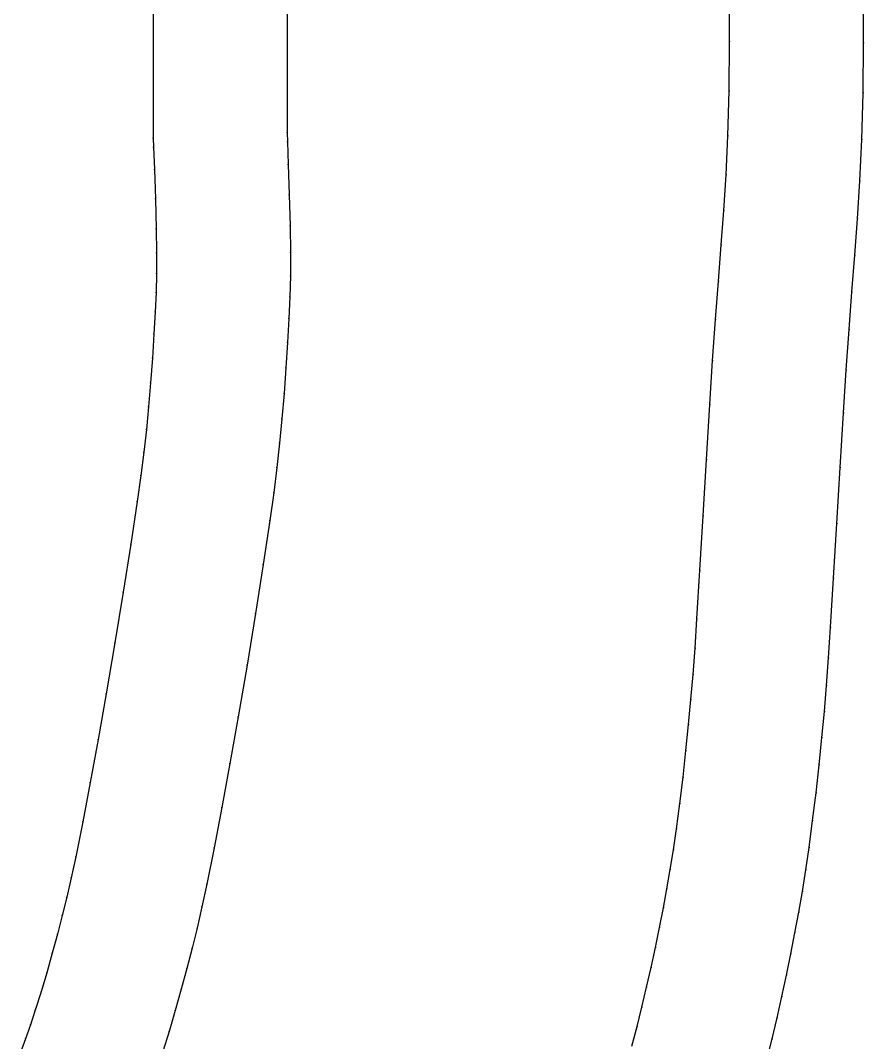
# Model space of a CAD drawing. Extents: x 50 to 2594, y 47 to 2136.
# Drawn here: x 2479.6 to 2530, y 1420.2 to 1481.2 of the extents above; entities that cross this region are included whole.
import ezdxf

# ---------------------------------------------------------------- set-up
doc = ezdxf.new("R2010")
doc.units = 0

# ---------------------------------------------------------------- blocks, each defined once
blk = doc.blocks.new('837.CUELLO_XS')
at = {"layer": '1'}
for points in [[(2487.579, 1485.655), (2487.582, 1474.198), (2487.604, 1473.665), (2487.654, 1472.328), (2487.714, 1470.574), (2487.762, 1468.794), (2487.783, 1467.347), (2487.777, 1466.116), (2487.748, 1464.985), (2487.698, 1463.838), (2487.623, 1462.494), (2487.531, 1461.06), (2487.423, 1459.598), (2487.302, 1458.169), (2487.171, 1456.808), (2487.021, 1455.464), (2486.843, 1454.057), (2486.628, 1452.509), (2486.246, 1449.958), (2485.794, 1447.099), (2485.295, 1444.074), (2484.773, 1441.023), (2484.291, 1438.3), (2483.82, 1435.733), (2483.37, 1433.382), (2482.95, 1431.304), (2482.681, 1430.045), (2482.418, 1428.891), (2482.15, 1427.789), (2481.865, 1426.685), (2481.553, 1425.541), (2481.222, 1424.377), (2480.879, 1423.23), (2480.535, 1422.137), (2480.242, 1421.257), (2479.948, 1420.424), (2479.648, 1419.619)], [(2524.229, 1419.17), (2524.545, 1420.428), (2524.847, 1421.692), (2525.136, 1422.961), (2525.41, 1424.232), (2525.67, 1425.497), (2525.914, 1426.75), (2526.143, 1427.99), (2526.358, 1429.236), (2526.563, 1430.515), (2526.759, 1431.854), (2526.972, 1433.456), (2527.174, 1435.116), (2527.36, 1436.786), (2527.527, 1438.413), (2527.673, 1439.972), (2527.803, 1441.529), (2527.925, 1443.175), (2528.046, 1445), (2528.224, 1447.937), (2528.412, 1451.188), (2528.607, 1454.545), (2528.806, 1457.797), (2528.978, 1460.376), (2529.149, 1462.773), (2529.318, 1465.035), (2529.485, 1467.211), (2529.647, 1469.39), (2529.793, 1471.651), (2529.91, 1474.115), (2529.986, 1476.902), (2530.014, 1479.884), (2530.011, 1482.712)]]:
    blk.add_lwpolyline(points, dxfattribs=at)
at = {"layer": '14'}
for points in [[(2495.579, 1485.652), (2495.575, 1474.531), (2495.597, 1473.99), (2495.649, 1472.624), (2495.71, 1470.82), (2495.76, 1468.965), (2495.782, 1467.368), (2495.776, 1465.991), (2495.743, 1464.72), (2495.688, 1463.44), (2495.609, 1462.006), (2495.511, 1460.493), (2495.397, 1458.955), (2495.27, 1457.448), (2495.128, 1455.99), (2494.967, 1454.542), (2494.776, 1453.028), (2494.547, 1451.372), (2494.154, 1448.741), (2493.692, 1445.822), (2493.184, 1442.747), (2492.655, 1439.65), (2492.163, 1436.875), (2491.682, 1434.25), (2491.218, 1431.83), (2490.782, 1429.67), (2490.489, 1428.304), (2490.202, 1427.045), (2489.909, 1425.839), (2489.597, 1424.633), (2489.258, 1423.388), (2488.898, 1422.123), (2488.524, 1420.872), (2488.145, 1419.669)], [(2516.173, 1419.993), (2516.48, 1421.158), (2516.774, 1422.328), (2517.056, 1423.507), (2517.326, 1424.697), (2517.583, 1425.889), (2517.826, 1427.075), (2518.055, 1428.245), (2518.267, 1429.39), (2518.466, 1430.54), (2518.655, 1431.721), (2518.836, 1432.962), (2519.038, 1434.476), (2519.229, 1436.054), (2519.406, 1437.644), (2519.565, 1439.195), (2519.705, 1440.684), (2519.829, 1442.173), (2519.946, 1443.75), (2520.062, 1445.507), (2520.238, 1448.414), (2520.426, 1451.657), (2520.622, 1455.024), (2520.822, 1458.306), (2520.997, 1460.935), (2521.171, 1463.377), (2521.342, 1465.664), (2521.509, 1467.83), (2521.665, 1469.89), (2521.804, 1472.013), (2521.915, 1474.345), (2521.987, 1477.034), (2522.013, 1479.974), (2522.01, 1482.796)]]:
    blk.add_lwpolyline(points, dxfattribs=at)
at = {"layer": '2'}
for p in [(2495.575, 1474.531), (2487.582, 1474.198)]:
    blk.add_point(p, dxfattribs=at)
at = {"layer": '3'}
for p in [(2522.013, 1479.974), (2530.014, 1479.884), (2521.987, 1477.034), (2529.986, 1476.902), (2521.915, 1474.345), (2487.604, 1473.665), (2495.597, 1473.99), (2529.91, 1474.115), (2495.649, 1472.624), (2487.654, 1472.328), (2521.804, 1472.013), (2529.793, 1471.651), (2495.71, 1470.82), (2487.714, 1470.574), (2521.665, 1469.89), (2529.647, 1469.39), (2487.762, 1468.794), (2495.76, 1468.965), (2521.509, 1467.83), (2487.783, 1467.347), (2495.782, 1467.368), (2529.485, 1467.211), (2487.777, 1466.116), (2495.776, 1465.991), (2521.342, 1465.664), (2487.748, 1464.985), (2495.743, 1464.72), (2529.318, 1465.035), (2487.698, 1463.838), (2495.688, 1463.44), (2521.171, 1463.377), (2529.149, 1462.773), (2487.623, 1462.494), (2495.609, 1462.006), (2487.531, 1461.06), (2520.997, 1460.935), (2495.511, 1460.493), (2528.978, 1460.376), (2487.423, 1459.598), (2495.397, 1458.955), (2487.302, 1458.169), (2520.822, 1458.306), (2528.806, 1457.797), (2495.27, 1457.448), (2487.171, 1456.808), (2495.128, 1455.99), (2487.021, 1455.464), (2520.622, 1455.024), (2494.967, 1454.542), (2528.607, 1454.545), (2486.843, 1454.057), (2494.776, 1453.028), (2486.628, 1452.509), (2494.547, 1451.372), (2520.426, 1451.657), (2528.412, 1451.188), (2486.246, 1449.958), (2494.154, 1448.741), (2520.238, 1448.414), (2528.224, 1447.937), (2485.794, 1447.099), (2493.692, 1445.822), (2520.062, 1445.507), (2528.046, 1445), (2485.295, 1444.074), (2519.946, 1443.75), (2527.925, 1443.175), (2493.184, 1442.747), (2519.829, 1442.173), (2527.803, 1441.529), (2484.773, 1441.023), (2519.705, 1440.684), (2492.655, 1439.65), (2527.673, 1439.972), (2519.565, 1439.195), (2484.291, 1438.3), (2527.527, 1438.413), (2519.406, 1437.644), (2492.163, 1436.875), (2527.36, 1436.786), (2519.229, 1436.054), (2483.82, 1435.733), (2527.174, 1435.116), (2491.682, 1434.25), (2519.038, 1434.476), (2483.37, 1433.382), (2526.972, 1433.456), (2518.836, 1432.962), (2491.218, 1431.83), (2518.655, 1431.721), (2526.759, 1431.854), (2482.95, 1431.304), (2518.466, 1430.54), (2526.563, 1430.515), (2482.681, 1430.045), (2490.782, 1429.67), (2518.267, 1429.39), (2526.358, 1429.236), (2482.418, 1428.891), (2490.489, 1428.304), (2518.055, 1428.245), (2526.143, 1427.99), (2482.15, 1427.789), (2481.865, 1426.685), (2490.202, 1427.045), (2517.826, 1427.075), (2525.914, 1426.75), (2481.553, 1425.541), (2489.909, 1425.839), (2517.583, 1425.889), (2525.67, 1425.497), (2481.222, 1424.377), (2489.597, 1424.633), (2517.326, 1424.697), (2525.41, 1424.232), (2480.879, 1423.23), (2489.258, 1423.388), (2517.056, 1423.507), (2525.136, 1422.961), (2480.535, 1422.137), (2488.898, 1422.123), (2516.774, 1422.328), (2480.242, 1421.257), (2524.847, 1421.692), (2488.524, 1420.872), (2516.48, 1421.158), (2479.948, 1420.424), (2524.545, 1420.428)]:
    blk.add_point(p, dxfattribs=at)
blk = doc.blocks.new('837.CUELLO_S')
at = {"layer": '1'}
for points in [[(2487.579, 1485.655), (2487.582, 1474.198), (2487.604, 1473.665), (2487.654, 1472.328), (2487.714, 1470.574), (2487.762, 1468.794), (2487.783, 1467.347), (2487.777, 1466.116), (2487.748, 1464.985), (2487.698, 1463.838), (2487.623, 1462.494), (2487.531, 1461.06), (2487.423, 1459.598), (2487.302, 1458.169), (2487.171, 1456.808), (2487.021, 1455.464), (2486.843, 1454.057), (2486.628, 1452.509), (2486.246, 1449.958), (2485.794, 1447.099), (2485.295, 1444.074), (2484.773, 1441.023), (2484.291, 1438.3), (2483.82, 1435.733), (2483.37, 1433.382), (2482.95, 1431.304), (2482.681, 1430.045), (2482.418, 1428.891), (2482.15, 1427.789), (2481.865, 1426.685), (2481.553, 1425.541), (2481.222, 1424.377), (2480.879, 1423.23), (2480.535, 1422.137), (2480.242, 1421.257), (2479.948, 1420.424), (2479.648, 1419.619)], [(2524.229, 1419.17), (2524.545, 1420.428), (2524.847, 1421.692), (2525.136, 1422.961), (2525.41, 1424.232), (2525.67, 1425.497), (2525.914, 1426.75), (2526.143, 1427.99), (2526.358, 1429.236), (2526.563, 1430.515), (2526.759, 1431.854), (2526.972, 1433.456), (2527.174, 1435.116), (2527.36, 1436.786), (2527.527, 1438.413), (2527.673, 1439.972), (2527.803, 1441.529), (2527.925, 1443.175), (2528.046, 1445), (2528.224, 1447.937), (2528.412, 1451.188), (2528.607, 1454.545), (2528.806, 1457.797), (2528.978, 1460.376), (2529.149, 1462.773), (2529.318, 1465.035), (2529.485, 1467.211), (2529.647, 1469.39), (2529.793, 1471.651), (2529.91, 1474.115), (2529.986, 1476.902), (2530.014, 1479.884), (2530.011, 1482.712)]]:
    blk.add_lwpolyline(points, dxfattribs=at)
at = {"layer": '14'}
for points in [[(2495.579, 1485.652), (2495.575, 1474.531), (2495.597, 1473.99), (2495.649, 1472.624), (2495.71, 1470.82), (2495.76, 1468.965), (2495.782, 1467.368), (2495.776, 1465.991), (2495.743, 1464.72), (2495.688, 1463.44), (2495.609, 1462.006), (2495.511, 1460.493), (2495.397, 1458.955), (2495.27, 1457.448), (2495.128, 1455.99), (2494.967, 1454.542), (2494.776, 1453.028), (2494.547, 1451.372), (2494.154, 1448.741), (2493.692, 1445.822), (2493.184, 1442.747), (2492.655, 1439.65), (2492.163, 1436.875), (2491.682, 1434.25), (2491.218, 1431.83), (2490.782, 1429.67), (2490.489, 1428.304), (2490.202, 1427.045), (2489.909, 1425.839), (2489.597, 1424.633), (2489.258, 1423.388), (2488.898, 1422.123), (2488.524, 1420.872), (2488.145, 1419.669)], [(2516.173, 1419.993), (2516.48, 1421.158), (2516.774, 1422.328), (2517.056, 1423.507), (2517.326, 1424.697), (2517.583, 1425.889), (2517.826, 1427.075), (2518.055, 1428.245), (2518.267, 1429.39), (2518.466, 1430.54), (2518.655, 1431.721), (2518.836, 1432.962), (2519.038, 1434.476), (2519.229, 1436.054), (2519.406, 1437.644), (2519.565, 1439.195), (2519.705, 1440.684), (2519.829, 1442.173), (2519.946, 1443.75), (2520.062, 1445.507), (2520.238, 1448.414), (2520.426, 1451.657), (2520.622, 1455.024), (2520.822, 1458.306), (2520.997, 1460.935), (2521.171, 1463.377), (2521.342, 1465.664), (2521.509, 1467.83), (2521.665, 1469.89), (2521.804, 1472.013), (2521.915, 1474.345), (2521.987, 1477.034), (2522.013, 1479.974), (2522.01, 1482.796)]]:
    blk.add_lwpolyline(points, dxfattribs=at)
at = {"layer": '2'}
for p in [(2495.575, 1474.531), (2487.582, 1474.198)]:
    blk.add_point(p, dxfattribs=at)
at = {"layer": '3'}
for p in [(2522.013, 1479.974), (2530.014, 1479.884), (2521.987, 1477.034), (2529.986, 1476.902), (2521.915, 1474.345), (2487.604, 1473.665), (2495.597, 1473.99), (2529.91, 1474.115), (2495.649, 1472.624), (2487.654, 1472.328), (2521.804, 1472.013), (2529.793, 1471.651), (2495.71, 1470.82), (2487.714, 1470.574), (2521.665, 1469.89), (2529.647, 1469.39), (2487.762, 1468.794), (2495.76, 1468.965), (2521.509, 1467.83), (2487.783, 1467.347), (2495.782, 1467.368), (2529.485, 1467.211), (2487.777, 1466.116), (2495.776, 1465.991), (2521.342, 1465.664), (2487.748, 1464.985), (2495.743, 1464.72), (2529.318, 1465.035), (2487.698, 1463.838), (2495.688, 1463.44), (2521.171, 1463.377), (2529.149, 1462.773), (2487.623, 1462.494), (2495.609, 1462.006), (2487.531, 1461.06), (2520.997, 1460.935), (2495.511, 1460.493), (2528.978, 1460.376), (2487.423, 1459.598), (2495.397, 1458.955), (2487.302, 1458.169), (2520.822, 1458.306), (2528.806, 1457.797), (2495.27, 1457.448), (2487.171, 1456.808), (2495.128, 1455.99), (2487.021, 1455.464), (2520.622, 1455.024), (2494.967, 1454.542), (2528.607, 1454.545), (2486.843, 1454.057), (2494.776, 1453.028), (2486.628, 1452.509), (2494.547, 1451.372), (2520.426, 1451.657), (2528.412, 1451.188), (2486.246, 1449.958), (2494.154, 1448.741), (2520.238, 1448.414), (2528.224, 1447.937), (2485.794, 1447.099), (2493.692, 1445.822), (2520.062, 1445.507), (2528.046, 1445), (2485.295, 1444.074), (2519.946, 1443.75), (2527.925, 1443.175), (2493.184, 1442.747), (2519.829, 1442.173), (2527.803, 1441.529), (2484.773, 1441.023), (2519.705, 1440.684), (2492.655, 1439.65), (2527.673, 1439.972), (2519.565, 1439.195), (2484.291, 1438.3), (2527.527, 1438.413), (2519.406, 1437.644), (2492.163, 1436.875), (2527.36, 1436.786), (2519.229, 1436.054), (2483.82, 1435.733), (2527.174, 1435.116), (2491.682, 1434.25), (2519.038, 1434.476), (2483.37, 1433.382), (2526.972, 1433.456), (2518.836, 1432.962), (2491.218, 1431.83), (2518.655, 1431.721), (2526.759, 1431.854), (2482.95, 1431.304), (2518.466, 1430.54), (2526.563, 1430.515), (2482.681, 1430.045), (2490.782, 1429.67), (2518.267, 1429.39), (2526.358, 1429.236), (2482.418, 1428.891), (2490.489, 1428.304), (2518.055, 1428.245), (2526.143, 1427.99), (2482.15, 1427.789), (2481.865, 1426.685), (2490.202, 1427.045), (2517.826, 1427.075), (2525.914, 1426.75), (2481.553, 1425.541), (2489.909, 1425.839), (2517.583, 1425.889), (2525.67, 1425.497), (2481.222, 1424.377), (2489.597, 1424.633), (2517.326, 1424.697), (2525.41, 1424.232), (2480.879, 1423.23), (2489.258, 1423.388), (2517.056, 1423.507), (2525.136, 1422.961), (2480.535, 1422.137), (2488.898, 1422.123), (2516.774, 1422.328), (2480.242, 1421.257), (2524.847, 1421.692), (2488.524, 1420.872), (2516.48, 1421.158), (2479.948, 1420.424), (2524.545, 1420.428)]:
    blk.add_point(p, dxfattribs=at)
blk = doc.blocks.new('837.CUELLO_M')
at = {"layer": '1'}
for points in [[(2487.579, 1485.655), (2487.582, 1474.198), (2487.604, 1473.665), (2487.654, 1472.328), (2487.714, 1470.574), (2487.762, 1468.794), (2487.783, 1467.347), (2487.777, 1466.116), (2487.748, 1464.985), (2487.698, 1463.838), (2487.623, 1462.494), (2487.531, 1461.06), (2487.423, 1459.598), (2487.302, 1458.169), (2487.171, 1456.808), (2487.021, 1455.464), (2486.843, 1454.057), (2486.628, 1452.509), (2486.246, 1449.958), (2485.794, 1447.099), (2485.295, 1444.074), (2484.773, 1441.023), (2484.291, 1438.3), (2483.82, 1435.733), (2483.37, 1433.382), (2482.95, 1431.304), (2482.681, 1430.045), (2482.418, 1428.891), (2482.15, 1427.789), (2481.865, 1426.685), (2481.553, 1425.541), (2481.222, 1424.377), (2480.879, 1423.23), (2480.535, 1422.137), (2480.242, 1421.257), (2479.948, 1420.424), (2479.648, 1419.619)], [(2524.229, 1419.17), (2524.545, 1420.428), (2524.847, 1421.692), (2525.136, 1422.961), (2525.41, 1424.232), (2525.67, 1425.497), (2525.914, 1426.75), (2526.143, 1427.99), (2526.358, 1429.236), (2526.563, 1430.515), (2526.759, 1431.854), (2526.972, 1433.456), (2527.174, 1435.116), (2527.36, 1436.786), (2527.527, 1438.413), (2527.673, 1439.972), (2527.803, 1441.529), (2527.925, 1443.175), (2528.046, 1445), (2528.224, 1447.937), (2528.412, 1451.188), (2528.607, 1454.545), (2528.806, 1457.797), (2528.978, 1460.376), (2529.149, 1462.773), (2529.318, 1465.035), (2529.485, 1467.211), (2529.647, 1469.39), (2529.793, 1471.651), (2529.91, 1474.115), (2529.986, 1476.902), (2530.014, 1479.884), (2530.011, 1482.712)]]:
    blk.add_lwpolyline(points, dxfattribs=at)
at = {"layer": '14'}
for points in [[(2495.579, 1485.652), (2495.575, 1474.531), (2495.597, 1473.99), (2495.649, 1472.624), (2495.71, 1470.82), (2495.76, 1468.965), (2495.782, 1467.368), (2495.776, 1465.991), (2495.743, 1464.72), (2495.688, 1463.44), (2495.609, 1462.006), (2495.511, 1460.493), (2495.397, 1458.955), (2495.27, 1457.448), (2495.128, 1455.99), (2494.967, 1454.542), (2494.776, 1453.028), (2494.547, 1451.372), (2494.154, 1448.741), (2493.692, 1445.822), (2493.184, 1442.747), (2492.655, 1439.65), (2492.163, 1436.875), (2491.682, 1434.25), (2491.218, 1431.83), (2490.782, 1429.67), (2490.489, 1428.304), (2490.202, 1427.045), (2489.909, 1425.839), (2489.597, 1424.633), (2489.258, 1423.388), (2488.898, 1422.123), (2488.524, 1420.872), (2488.145, 1419.669)], [(2516.173, 1419.993), (2516.48, 1421.158), (2516.774, 1422.328), (2517.056, 1423.507), (2517.326, 1424.697), (2517.583, 1425.889), (2517.826, 1427.075), (2518.055, 1428.245), (2518.267, 1429.39), (2518.466, 1430.54), (2518.655, 1431.721), (2518.836, 1432.962), (2519.038, 1434.476), (2519.229, 1436.054), (2519.406, 1437.644), (2519.565, 1439.195), (2519.705, 1440.684), (2519.829, 1442.173), (2519.946, 1443.75), (2520.062, 1445.507), (2520.238, 1448.414), (2520.426, 1451.657), (2520.622, 1455.024), (2520.822, 1458.306), (2520.997, 1460.935), (2521.171, 1463.377), (2521.342, 1465.664), (2521.509, 1467.83), (2521.665, 1469.89), (2521.804, 1472.013), (2521.915, 1474.345), (2521.987, 1477.034), (2522.013, 1479.974), (2522.01, 1482.796)]]:
    blk.add_lwpolyline(points, dxfattribs=at)
at = {"layer": '2'}
for p in [(2495.575, 1474.531), (2487.582, 1474.198)]:
    blk.add_point(p, dxfattribs=at)
at = {"layer": '3'}
for p in [(2522.013, 1479.974), (2530.014, 1479.884), (2521.987, 1477.034), (2529.986, 1476.902), (2521.915, 1474.345), (2487.604, 1473.665), (2495.597, 1473.99), (2529.91, 1474.115), (2495.649, 1472.624), (2487.654, 1472.328), (2521.804, 1472.013), (2529.793, 1471.651), (2495.71, 1470.82), (2487.714, 1470.574), (2521.665, 1469.89), (2529.647, 1469.39), (2487.762, 1468.794), (2495.76, 1468.965), (2521.509, 1467.83), (2487.783, 1467.347), (2495.782, 1467.368), (2529.485, 1467.211), (2487.777, 1466.116), (2495.776, 1465.991), (2521.342, 1465.664), (2487.748, 1464.985), (2495.743, 1464.72), (2529.318, 1465.035), (2487.698, 1463.838), (2495.688, 1463.44), (2521.171, 1463.377), (2529.149, 1462.773), (2487.623, 1462.494), (2495.609, 1462.006), (2487.531, 1461.06), (2520.997, 1460.935), (2495.511, 1460.493), (2528.978, 1460.376), (2487.423, 1459.598), (2495.397, 1458.955), (2487.302, 1458.169), (2520.822, 1458.306), (2528.806, 1457.797), (2495.27, 1457.448), (2487.171, 1456.808), (2495.128, 1455.99), (2487.021, 1455.464), (2520.622, 1455.024), (2494.967, 1454.542), (2528.607, 1454.545), (2486.843, 1454.057), (2494.776, 1453.028), (2486.628, 1452.509), (2494.547, 1451.372), (2520.426, 1451.657), (2528.412, 1451.188), (2486.246, 1449.958), (2494.154, 1448.741), (2520.238, 1448.414), (2528.224, 1447.937), (2485.794, 1447.099), (2493.692, 1445.822), (2520.062, 1445.507), (2528.046, 1445), (2485.295, 1444.074), (2519.946, 1443.75), (2527.925, 1443.175), (2493.184, 1442.747), (2519.829, 1442.173), (2527.803, 1441.529), (2484.773, 1441.023), (2519.705, 1440.684), (2492.655, 1439.65), (2527.673, 1439.972), (2519.565, 1439.195), (2484.291, 1438.3), (2527.527, 1438.413), (2519.406, 1437.644), (2492.163, 1436.875), (2527.36, 1436.786), (2519.229, 1436.054), (2483.82, 1435.733), (2527.174, 1435.116), (2491.682, 1434.25), (2519.038, 1434.476), (2483.37, 1433.382), (2526.972, 1433.456), (2518.836, 1432.962), (2491.218, 1431.83), (2518.655, 1431.721), (2526.759, 1431.854), (2482.95, 1431.304), (2518.466, 1430.54), (2526.563, 1430.515), (2482.681, 1430.045), (2490.782, 1429.67), (2518.267, 1429.39), (2526.358, 1429.236), (2482.418, 1428.891), (2490.489, 1428.304), (2518.055, 1428.245), (2526.143, 1427.99), (2482.15, 1427.789), (2481.865, 1426.685), (2490.202, 1427.045), (2517.826, 1427.075), (2525.914, 1426.75), (2481.553, 1425.541), (2489.909, 1425.839), (2517.583, 1425.889), (2525.67, 1425.497), (2481.222, 1424.377), (2489.597, 1424.633), (2517.326, 1424.697), (2525.41, 1424.232), (2480.879, 1423.23), (2489.258, 1423.388), (2517.056, 1423.507), (2525.136, 1422.961), (2480.535, 1422.137), (2488.898, 1422.123), (2516.774, 1422.328), (2480.242, 1421.257), (2524.847, 1421.692), (2488.524, 1420.872), (2516.48, 1421.158), (2479.948, 1420.424), (2524.545, 1420.428)]:
    blk.add_point(p, dxfattribs=at)
blk = doc.blocks.new('837.CUELLO_L')
at = {"layer": '1'}
for points in [[(2487.579, 1485.655), (2487.582, 1474.198), (2487.604, 1473.665), (2487.654, 1472.328), (2487.714, 1470.574), (2487.762, 1468.794), (2487.783, 1467.347), (2487.777, 1466.116), (2487.748, 1464.985), (2487.698, 1463.838), (2487.623, 1462.494), (2487.531, 1461.06), (2487.423, 1459.598), (2487.302, 1458.169), (2487.171, 1456.808), (2487.021, 1455.464), (2486.843, 1454.057), (2486.628, 1452.509), (2486.246, 1449.958), (2485.794, 1447.099), (2485.295, 1444.074), (2484.773, 1441.023), (2484.291, 1438.3), (2483.82, 1435.733), (2483.37, 1433.382), (2482.95, 1431.304), (2482.681, 1430.045), (2482.418, 1428.891), (2482.15, 1427.789), (2481.865, 1426.685), (2481.553, 1425.541), (2481.222, 1424.377), (2480.879, 1423.23), (2480.535, 1422.137), (2480.242, 1421.257), (2479.948, 1420.424), (2479.648, 1419.619)], [(2524.229, 1419.17), (2524.545, 1420.428), (2524.847, 1421.692), (2525.136, 1422.961), (2525.41, 1424.232), (2525.67, 1425.497), (2525.914, 1426.75), (2526.143, 1427.99), (2526.358, 1429.236), (2526.563, 1430.515), (2526.759, 1431.854), (2526.972, 1433.456), (2527.174, 1435.116), (2527.36, 1436.786), (2527.527, 1438.413), (2527.673, 1439.972), (2527.803, 1441.529), (2527.925, 1443.175), (2528.046, 1445), (2528.224, 1447.937), (2528.412, 1451.188), (2528.607, 1454.545), (2528.806, 1457.797), (2528.978, 1460.376), (2529.149, 1462.773), (2529.318, 1465.035), (2529.485, 1467.211), (2529.647, 1469.39), (2529.793, 1471.651), (2529.91, 1474.115), (2529.986, 1476.902), (2530.014, 1479.884), (2530.011, 1482.712)]]:
    blk.add_lwpolyline(points, dxfattribs=at)
at = {"layer": '14'}
for points in [[(2495.579, 1485.652), (2495.575, 1474.531), (2495.597, 1473.99), (2495.649, 1472.624), (2495.71, 1470.82), (2495.76, 1468.965), (2495.782, 1467.368), (2495.776, 1465.991), (2495.743, 1464.72), (2495.688, 1463.44), (2495.609, 1462.006), (2495.511, 1460.493), (2495.397, 1458.955), (2495.27, 1457.448), (2495.128, 1455.99), (2494.967, 1454.542), (2494.776, 1453.028), (2494.547, 1451.372), (2494.154, 1448.741), (2493.692, 1445.822), (2493.184, 1442.747), (2492.655, 1439.65), (2492.163, 1436.875), (2491.682, 1434.25), (2491.218, 1431.83), (2490.782, 1429.67), (2490.489, 1428.304), (2490.202, 1427.045), (2489.909, 1425.839), (2489.597, 1424.633), (2489.258, 1423.388), (2488.898, 1422.123), (2488.524, 1420.872), (2488.145, 1419.669)], [(2516.173, 1419.993), (2516.48, 1421.158), (2516.774, 1422.328), (2517.056, 1423.507), (2517.326, 1424.697), (2517.583, 1425.889), (2517.826, 1427.075), (2518.055, 1428.245), (2518.267, 1429.39), (2518.466, 1430.54), (2518.655, 1431.721), (2518.836, 1432.962), (2519.038, 1434.476), (2519.229, 1436.054), (2519.406, 1437.644), (2519.565, 1439.195), (2519.705, 1440.684), (2519.829, 1442.173), (2519.946, 1443.75), (2520.062, 1445.507), (2520.238, 1448.414), (2520.426, 1451.657), (2520.622, 1455.024), (2520.822, 1458.306), (2520.997, 1460.935), (2521.171, 1463.377), (2521.342, 1465.664), (2521.509, 1467.83), (2521.665, 1469.89), (2521.804, 1472.013), (2521.915, 1474.345), (2521.987, 1477.034), (2522.013, 1479.974), (2522.01, 1482.796)]]:
    blk.add_lwpolyline(points, dxfattribs=at)
at = {"layer": '2'}
for p in [(2495.575, 1474.531), (2487.582, 1474.198)]:
    blk.add_point(p, dxfattribs=at)
at = {"layer": '3'}
for p in [(2522.013, 1479.974), (2530.014, 1479.884), (2521.987, 1477.034), (2529.986, 1476.902), (2521.915, 1474.345), (2487.604, 1473.665), (2495.597, 1473.99), (2529.91, 1474.115), (2495.649, 1472.624), (2487.654, 1472.328), (2521.804, 1472.013), (2529.793, 1471.651), (2495.71, 1470.82), (2487.714, 1470.574), (2521.665, 1469.89), (2529.647, 1469.39), (2487.762, 1468.794), (2495.76, 1468.965), (2521.509, 1467.83), (2487.783, 1467.347), (2495.782, 1467.368), (2529.485, 1467.211), (2487.777, 1466.116), (2495.776, 1465.991), (2521.342, 1465.664), (2487.748, 1464.985), (2495.743, 1464.72), (2529.318, 1465.035), (2487.698, 1463.838), (2495.688, 1463.44), (2521.171, 1463.377), (2529.149, 1462.773), (2487.623, 1462.494), (2495.609, 1462.006), (2487.531, 1461.06), (2520.997, 1460.935), (2495.511, 1460.493), (2528.978, 1460.376), (2487.423, 1459.598), (2495.397, 1458.955), (2487.302, 1458.169), (2520.822, 1458.306), (2528.806, 1457.797), (2495.27, 1457.448), (2487.171, 1456.808), (2495.128, 1455.99), (2487.021, 1455.464), (2520.622, 1455.024), (2494.967, 1454.542), (2528.607, 1454.545), (2486.843, 1454.057), (2494.776, 1453.028), (2486.628, 1452.509), (2494.547, 1451.372), (2520.426, 1451.657), (2528.412, 1451.188), (2486.246, 1449.958), (2494.154, 1448.741), (2520.238, 1448.414), (2528.224, 1447.937), (2485.794, 1447.099), (2493.692, 1445.822), (2520.062, 1445.507), (2528.046, 1445), (2485.295, 1444.074), (2519.946, 1443.75), (2527.925, 1443.175), (2493.184, 1442.747), (2519.829, 1442.173), (2527.803, 1441.529), (2484.773, 1441.023), (2519.705, 1440.684), (2492.655, 1439.65), (2527.673, 1439.972), (2519.565, 1439.195), (2484.291, 1438.3), (2527.527, 1438.413), (2519.406, 1437.644), (2492.163, 1436.875), (2527.36, 1436.786), (2519.229, 1436.054), (2483.82, 1435.733), (2527.174, 1435.116), (2491.682, 1434.25), (2519.038, 1434.476), (2483.37, 1433.382), (2526.972, 1433.456), (2518.836, 1432.962), (2491.218, 1431.83), (2518.655, 1431.721), (2526.759, 1431.854), (2482.95, 1431.304), (2518.466, 1430.54), (2526.563, 1430.515), (2482.681, 1430.045), (2490.782, 1429.67), (2518.267, 1429.39), (2526.358, 1429.236), (2482.418, 1428.891), (2490.489, 1428.304), (2518.055, 1428.245), (2526.143, 1427.99), (2482.15, 1427.789), (2481.865, 1426.685), (2490.202, 1427.045), (2517.826, 1427.075), (2525.914, 1426.75), (2481.553, 1425.541), (2489.909, 1425.839), (2517.583, 1425.889), (2525.67, 1425.497), (2481.222, 1424.377), (2489.597, 1424.633), (2517.326, 1424.697), (2525.41, 1424.232), (2480.879, 1423.23), (2489.258, 1423.388), (2517.056, 1423.507), (2525.136, 1422.961), (2480.535, 1422.137), (2488.898, 1422.123), (2516.774, 1422.328), (2480.242, 1421.257), (2524.847, 1421.692), (2488.524, 1420.872), (2516.48, 1421.158), (2479.948, 1420.424), (2524.545, 1420.428)]:
    blk.add_point(p, dxfattribs=at)
blk = doc.blocks.new('837.CUELLO_XL')
at = {"layer": '1'}
for points in [[(2487.579, 1485.655), (2487.582, 1474.198), (2487.604, 1473.665), (2487.654, 1472.328), (2487.714, 1470.574), (2487.762, 1468.794), (2487.783, 1467.347), (2487.777, 1466.116), (2487.748, 1464.985), (2487.698, 1463.838), (2487.623, 1462.494), (2487.531, 1461.06), (2487.423, 1459.598), (2487.302, 1458.169), (2487.171, 1456.808), (2487.021, 1455.464), (2486.843, 1454.057), (2486.628, 1452.509), (2486.246, 1449.958), (2485.794, 1447.099), (2485.295, 1444.074), (2484.773, 1441.023), (2484.291, 1438.3), (2483.82, 1435.733), (2483.37, 1433.382), (2482.95, 1431.304), (2482.681, 1430.045), (2482.418, 1428.891), (2482.15, 1427.789), (2481.865, 1426.685), (2481.553, 1425.541), (2481.222, 1424.377), (2480.879, 1423.23), (2480.535, 1422.137), (2480.242, 1421.257), (2479.948, 1420.424), (2479.648, 1419.619)], [(2524.229, 1419.17), (2524.545, 1420.428), (2524.847, 1421.692), (2525.136, 1422.961), (2525.41, 1424.232), (2525.67, 1425.497), (2525.914, 1426.75), (2526.143, 1427.99), (2526.358, 1429.236), (2526.563, 1430.515), (2526.759, 1431.854), (2526.972, 1433.456), (2527.174, 1435.116), (2527.36, 1436.786), (2527.527, 1438.413), (2527.673, 1439.972), (2527.803, 1441.529), (2527.925, 1443.175), (2528.046, 1445), (2528.224, 1447.937), (2528.412, 1451.188), (2528.607, 1454.545), (2528.806, 1457.797), (2528.978, 1460.376), (2529.149, 1462.773), (2529.318, 1465.035), (2529.485, 1467.211), (2529.647, 1469.39), (2529.793, 1471.651), (2529.91, 1474.115), (2529.986, 1476.902), (2530.014, 1479.884), (2530.011, 1482.712)]]:
    blk.add_lwpolyline(points, dxfattribs=at)
at = {"layer": '14'}
for points in [[(2495.579, 1485.652), (2495.575, 1474.531), (2495.597, 1473.99), (2495.649, 1472.624), (2495.71, 1470.82), (2495.76, 1468.965), (2495.782, 1467.368), (2495.776, 1465.991), (2495.743, 1464.72), (2495.688, 1463.44), (2495.609, 1462.006), (2495.511, 1460.493), (2495.397, 1458.955), (2495.27, 1457.448), (2495.128, 1455.99), (2494.967, 1454.542), (2494.776, 1453.028), (2494.547, 1451.372), (2494.154, 1448.741), (2493.692, 1445.822), (2493.184, 1442.747), (2492.655, 1439.65), (2492.163, 1436.875), (2491.682, 1434.25), (2491.218, 1431.83), (2490.782, 1429.67), (2490.489, 1428.304), (2490.202, 1427.045), (2489.909, 1425.839), (2489.597, 1424.633), (2489.258, 1423.388), (2488.898, 1422.123), (2488.524, 1420.872), (2488.145, 1419.669)], [(2516.173, 1419.993), (2516.48, 1421.158), (2516.774, 1422.328), (2517.056, 1423.507), (2517.326, 1424.697), (2517.583, 1425.889), (2517.826, 1427.075), (2518.055, 1428.245), (2518.267, 1429.39), (2518.466, 1430.54), (2518.655, 1431.721), (2518.836, 1432.962), (2519.038, 1434.476), (2519.229, 1436.054), (2519.406, 1437.644), (2519.565, 1439.195), (2519.705, 1440.684), (2519.829, 1442.173), (2519.946, 1443.75), (2520.062, 1445.507), (2520.238, 1448.414), (2520.426, 1451.657), (2520.622, 1455.024), (2520.822, 1458.306), (2520.997, 1460.935), (2521.171, 1463.377), (2521.342, 1465.664), (2521.509, 1467.83), (2521.665, 1469.89), (2521.804, 1472.013), (2521.915, 1474.345), (2521.987, 1477.034), (2522.013, 1479.974), (2522.01, 1482.796)]]:
    blk.add_lwpolyline(points, dxfattribs=at)
at = {"layer": '2'}
for p in [(2495.575, 1474.531), (2487.582, 1474.198)]:
    blk.add_point(p, dxfattribs=at)
at = {"layer": '3'}
for p in [(2522.013, 1479.974), (2530.014, 1479.884), (2521.987, 1477.034), (2529.986, 1476.902), (2521.915, 1474.345), (2487.604, 1473.665), (2495.597, 1473.99), (2529.91, 1474.115), (2495.649, 1472.624), (2487.654, 1472.328), (2521.804, 1472.013), (2529.793, 1471.651), (2495.71, 1470.82), (2487.714, 1470.574), (2521.665, 1469.89), (2529.647, 1469.39), (2487.762, 1468.794), (2495.76, 1468.965), (2521.509, 1467.83), (2487.783, 1467.347), (2495.782, 1467.368), (2529.485, 1467.211), (2487.777, 1466.116), (2495.776, 1465.991), (2521.342, 1465.664), (2487.748, 1464.985), (2495.743, 1464.72), (2529.318, 1465.035), (2487.698, 1463.838), (2495.688, 1463.44), (2521.171, 1463.377), (2529.149, 1462.773), (2487.623, 1462.494), (2495.609, 1462.006), (2487.531, 1461.06), (2520.997, 1460.935), (2495.511, 1460.493), (2528.978, 1460.376), (2487.423, 1459.598), (2495.397, 1458.955), (2487.302, 1458.169), (2520.822, 1458.306), (2528.806, 1457.797), (2495.27, 1457.448), (2487.171, 1456.808), (2495.128, 1455.99), (2487.021, 1455.464), (2520.622, 1455.024), (2494.967, 1454.542), (2528.607, 1454.545), (2486.843, 1454.057), (2494.776, 1453.028), (2486.628, 1452.509), (2494.547, 1451.372), (2520.426, 1451.657), (2528.412, 1451.188), (2486.246, 1449.958), (2494.154, 1448.741), (2520.238, 1448.414), (2528.224, 1447.937), (2485.794, 1447.099), (2493.692, 1445.822), (2520.062, 1445.507), (2528.046, 1445), (2485.295, 1444.074), (2519.946, 1443.75), (2527.925, 1443.175), (2493.184, 1442.747), (2519.829, 1442.173), (2527.803, 1441.529), (2484.773, 1441.023), (2519.705, 1440.684), (2492.655, 1439.65), (2527.673, 1439.972), (2519.565, 1439.195), (2484.291, 1438.3), (2527.527, 1438.413), (2519.406, 1437.644), (2492.163, 1436.875), (2527.36, 1436.786), (2519.229, 1436.054), (2483.82, 1435.733), (2527.174, 1435.116), (2491.682, 1434.25), (2519.038, 1434.476), (2483.37, 1433.382), (2526.972, 1433.456), (2518.836, 1432.962), (2491.218, 1431.83), (2518.655, 1431.721), (2526.759, 1431.854), (2482.95, 1431.304), (2518.466, 1430.54), (2526.563, 1430.515), (2482.681, 1430.045), (2490.782, 1429.67), (2518.267, 1429.39), (2526.358, 1429.236), (2482.418, 1428.891), (2490.489, 1428.304), (2518.055, 1428.245), (2526.143, 1427.99), (2482.15, 1427.789), (2481.865, 1426.685), (2490.202, 1427.045), (2517.826, 1427.075), (2525.914, 1426.75), (2481.553, 1425.541), (2489.909, 1425.839), (2517.583, 1425.889), (2525.67, 1425.497), (2481.222, 1424.377), (2489.597, 1424.633), (2517.326, 1424.697), (2525.41, 1424.232), (2480.879, 1423.23), (2489.258, 1423.388), (2517.056, 1423.507), (2525.136, 1422.961), (2480.535, 1422.137), (2488.898, 1422.123), (2516.774, 1422.328), (2480.242, 1421.257), (2524.847, 1421.692), (2488.524, 1420.872), (2516.48, 1421.158), (2479.948, 1420.424), (2524.545, 1420.428)]:
    blk.add_point(p, dxfattribs=at)

msp = doc.modelspace()

# ---------------------------------------------------------------- block references
at = {"layer": '1'}
for name in ['837.CUELLO_XS', '837.CUELLO_S', '837.CUELLO_M', '837.CUELLO_L', '837.CUELLO_XL']:
    msp.add_blockref(name, (0, 0), dxfattribs=at)

doc.saveas('drawing.dxf')
